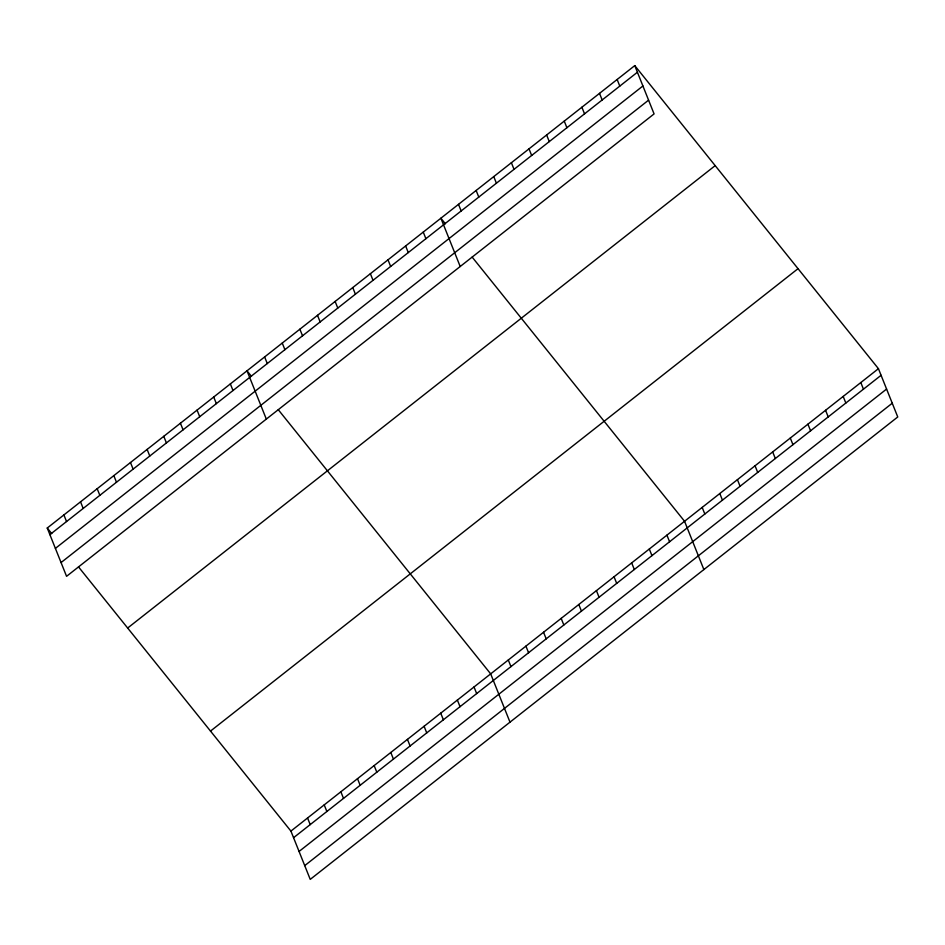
<?xml version="1.0" encoding="UTF-8"?>
<svg xmlns="http://www.w3.org/2000/svg" width="945" height="945" viewBox="0 0 945 945"><rect width="100%" height="100%" fill="white"/><g stroke="black" fill="none" stroke-linecap="round" stroke-linejoin="round"><path stroke-width="1.42" d="M634.768 65.618L654.082 113.908L66.563 576.32L47.25 528.031L634.768 65.618L878.437 368.68L897.75 416.969L310.232 879.382L290.918 831.092L78.518 566.917M49.896 534.646L637.414 72.233M55.401 548.395L642.907 85.983M61.059 562.558L648.577 100.158M127.658 628.035L715.176 165.635M210.511 731.076L798.029 268.675M290.918 831.092L878.437 368.68M293.564 837.707L881.083 375.295M299.069 851.457L886.587 389.056M304.739 865.62L892.245 403.22M445.355 223.776L440.89 218.212L460.203 266.502M472.157 257.111L684.558 521.274L703.871 569.563M251.476 376.37L247.011 370.806L266.325 419.096M278.279 409.705L490.679 673.868L509.993 722.157M47.25 528.031L51.715 533.582M860.812 382.56L863.458 389.175M843.188 396.428L845.834 403.042M825.564 410.295L828.21 416.91M807.928 424.175L810.574 430.79M790.303 438.043L792.949 444.658M772.679 451.923L775.325 458.526M617.144 79.498L619.79 86.113M755.055 465.79L757.701 472.405M599.52 93.366L602.166 99.981M737.431 479.658L740.077 486.273M581.884 107.234L584.53 113.849M719.806 493.538L722.452 500.153M564.26 121.114L566.905 127.729M702.182 507.406L704.828 514.021M546.635 134.981L549.281 141.596M529.011 148.849L531.657 155.464M666.934 535.154L669.58 541.768M511.387 162.729L514.033 169.344M649.309 549.021L651.955 555.636M493.762 176.597L496.408 183.212M631.673 562.889L634.319 569.504M476.138 190.477L478.784 197.08M614.049 576.769L616.695 583.384M458.514 204.344L461.16 210.959M596.425 590.637L599.071 597.252M578.801 604.505L581.447 611.12M423.265 232.092L425.9 238.707M561.176 618.384L563.822 624.999M405.629 245.96L408.275 252.575M543.552 632.252L546.198 638.867M388.005 259.828L390.651 266.443M525.928 646.132L528.574 652.735M370.381 273.707L373.027 280.322M508.304 660L510.95 666.615M352.757 287.575L355.403 294.19M335.132 301.443L337.778 308.058M474.024 686.968L476.67 693.583M317.508 315.323L320.154 321.938M457.38 700.08L460.026 706.683M299.884 329.191L302.53 335.806M440.736 713.18L443.382 719.795M282.26 343.059L284.906 349.674M424.092 726.28L426.738 732.895M264.635 356.938L267.281 363.553M407.449 739.38L410.095 745.995M390.793 752.48L393.439 759.095M230.356 383.906L233.002 390.521M374.149 765.58L376.795 772.195M213.712 397.006L216.358 403.621M357.505 778.68L360.151 785.295M197.068 410.118L199.714 416.721M340.861 791.78L343.507 798.395M180.424 423.218L183.07 429.833M324.218 804.88L326.864 811.495M163.768 436.318L166.414 442.933M307.562 817.992L310.208 824.607M147.125 449.418L149.771 456.033M130.481 462.518L133.127 469.133M113.837 475.618L116.483 482.233M97.193 488.719L99.839 495.334M80.538 501.819L83.184 508.434M63.894 514.93L66.54 521.534"/></g></svg>
